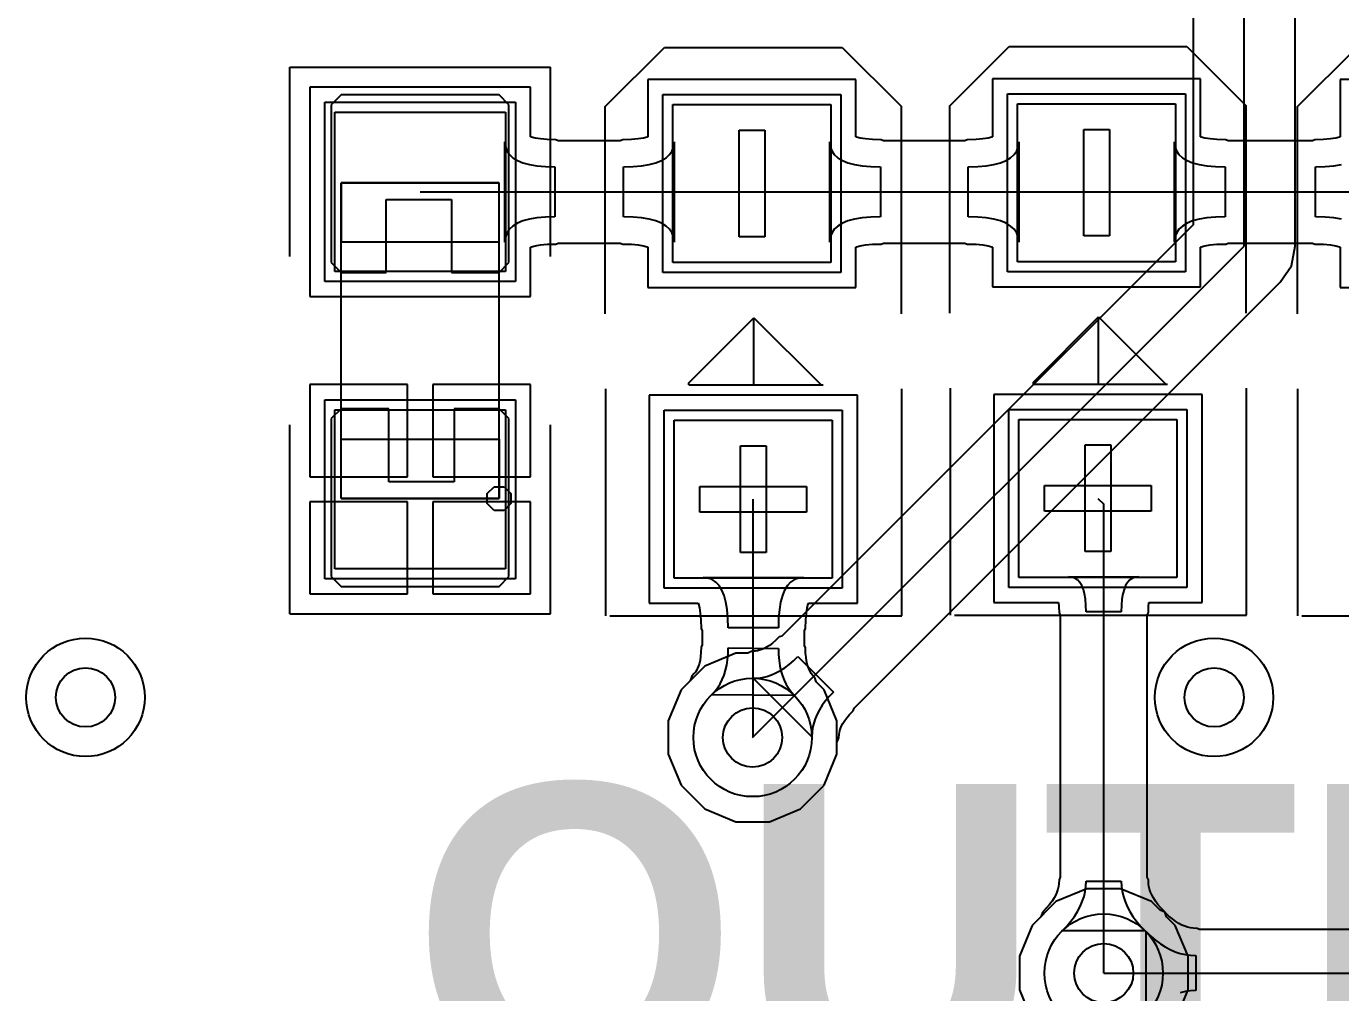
# Model space of a CAD drawing. Extents: x -53 to 82, y -68 to 38.
# Drawn here: x 11.64 to 18.29, y 8.28 to 13.18 of the extents above; entities that cross this region are included whole.
import ezdxf

# ---------------------------------------------------------------- set-up
doc = ezdxf.new("R2010")
doc.units = 0
for name, color, linetype in [('BOTTOM_LAYER', 5, 'CONTINUOUS'), ('MECHANICAL_15', 56, 'CONTINUOUS'), ('TOP_LAYER', 1, 'CONTINUOUS'), ('TOP_OVERLAY', 2, 'CONTINUOUS'), ('TOP_PASTE', 8, 'CONTINUOUS'), ('TOP_SOLDER', 216, 'CONTINUOUS')]:
    doc.layers.add(name, color=color, linetype=linetype)
doc.styles.add('ARIAL_BOLD', font='', dxfattribs={"height": 0.2})
doc.styles.get('ARIAL_BOLD').set_extended_font_data('Arial', bold=True)

msp = doc.modelspace()

# ---------------------------------------------------------------- linework, layer by layer
at = {"layer": 'BOTTOM_LAYER'}
for p, q in [((17.8054, 12.065), (17.8054, 15.3924)), ((17.5464, 14.9247), (17.5464, 12.1723)), ((18.0644, 12.065), (18.0644, 14.9247)), ((17.5464, 12.1723), (15.4638, 10.0896)), ((15.3162, 9.5758), (17.8054, 12.065)), ((18.0447, 11.9659), (18.0644, 12.065)), ((17.9885, 11.8819), (18.0447, 11.9659)), ((15.83, 9.7234), (17.9885, 11.8819)), ((15.4163, 10.0533), (15.4013, 10.0423)), ((15.4321, 10.0667), (15.4163, 10.0533)), ((15.4513, 10.0849), (15.4321, 10.0667)), ((15.4638, 10.0896), (15.4513, 10.0849)), ((15.2313, 10.0028), (15.0743, 9.9378)), ((15.2914, 10.0028), (15.2313, 10.0028)), ((15.314, 10.0131), (15.2914, 10.0028)), ((15.3305, 10.0138), (15.314, 10.0131)), ((15.3406, 10.0151), (15.3305, 10.0138)), ((15.3511, 10.0176), (15.3406, 10.0151)), ((15.3623, 10.0213), (15.3511, 10.0176)), ((15.3743, 10.0265), (15.3623, 10.0213)), ((15.3873, 10.0334), (15.3743, 10.0265)), ((15.4013, 10.0423), (15.3873, 10.0334)), ((15.5237, 9.9641), (15.5459, 9.9851)), ((15.5459, 9.9851), (15.7255, 9.8055)), ((15.0743, 9.9378), (14.9542, 9.8177)), ((15.4566, 9.9146), (15.4791, 9.9288)), ((15.4791, 9.9288), (15.5015, 9.9454)), ((15.5015, 9.9454), (15.5237, 9.9641)), ((15.3192, 9.8758), (15.3424, 9.8767)), ((15.6162, 9.5788), (15.3192, 9.8758)), ((15.3424, 9.8767), (15.3655, 9.8798)), ((15.3655, 9.8798), (15.3884, 9.8851)), ((15.3884, 9.8851), (15.4112, 9.8927)), ((15.4112, 9.8927), (15.434, 9.9025)), ((15.434, 9.9025), (15.4566, 9.9146)), ((14.9542, 9.8177), (14.8892, 9.6607)), ((15.7255, 9.8055), (15.7045, 9.7833)), ((15.6692, 9.7387), (15.655, 9.7162)), ((15.6858, 9.7611), (15.6692, 9.7387)), ((15.7045, 9.7833), (15.6858, 9.7611)), ((15.8253, 9.7109), (15.83, 9.7234)), ((14.8892, 9.6607), (14.8892, 9.4909)), ((15.6331, 9.6708), (15.6255, 9.648)), ((15.6429, 9.6936), (15.6331, 9.6708)), ((15.655, 9.7162), (15.6429, 9.6936)), ((15.7738, 9.6469), (15.7827, 9.6609)), ((15.7827, 9.6609), (15.7938, 9.6759)), ((15.7938, 9.6759), (15.8071, 9.6917)), ((15.8071, 9.6917), (15.8253, 9.7109)), ((15.6171, 9.602), (15.6162, 9.5788)), ((15.6202, 9.6251), (15.6171, 9.602)), ((15.6255, 9.648), (15.6202, 9.6251)), ((15.7535, 9.5736), (15.7542, 9.5901)), ((15.7542, 9.5901), (15.7555, 9.6002)), ((15.7555, 9.6002), (15.758, 9.6107)), ((15.758, 9.6107), (15.7617, 9.6219)), ((15.7617, 9.6219), (15.7669, 9.6339)), ((15.7669, 9.6339), (15.7738, 9.6469)), ((15.7432, 9.551), (15.7535, 9.5736)), ((15.7432, 9.4909), (15.7432, 9.551)), ((14.8892, 9.4909), (14.9542, 9.3339)), ((15.6782, 9.3339), (15.7432, 9.4909)), ((14.9542, 9.3339), (15.0743, 9.2138)), ((15.5581, 9.2138), (15.6782, 9.3339)), ((15.0743, 9.2138), (15.2313, 9.1488)), ((15.4011, 9.1488), (15.5581, 9.2138)), ((15.2313, 9.1488), (15.4011, 9.1488)), ((17.0093, 8.809), (16.8523, 8.744)), ((17.1791, 8.809), (17.0093, 8.809)), ((17.3361, 8.744), (17.1791, 8.809)), ((16.8523, 8.744), (16.7322, 8.6239)), ((17.3795, 8.7005), (17.3361, 8.744)), ((17.4038, 8.691), (17.3795, 8.7005)), ((17.4247, 8.6709), (17.4038, 8.691)), ((17.4421, 8.6561), (17.4247, 8.6709)), ((17.4589, 8.6436), (17.4421, 8.6561)), ((16.7322, 8.6239), (16.6672, 8.4669)), ((17.3084, 8.172), (17.3084, 8.592)), ((17.3084, 8.592), (17.3323, 8.569)), ((17.475, 8.6334), (17.4589, 8.6436)), ((17.4903, 8.6252), (17.475, 8.6334)), ((17.505, 8.6189), (17.4903, 8.6252)), ((17.5192, 8.6143), (17.505, 8.6189)), ((17.5329, 8.6111), (17.5192, 8.6143)), ((17.5467, 8.6091), (17.5329, 8.6111)), ((17.567, 8.6082), (17.5467, 8.6091)), ((17.58, 8.6021), (17.567, 8.6082)), ((18.4782, 8.6021), (17.58, 8.6021)), ((17.3323, 8.569), (17.3565, 8.5484)), ((17.3565, 8.5484), (17.381, 8.5302)), ((17.381, 8.5302), (17.4058, 8.5145)), ((16.6672, 8.4669), (16.6672, 8.2971)), ((17.4058, 8.5145), (17.4309, 8.5012)), ((17.4309, 8.5012), (17.4562, 8.4903)), ((17.4562, 8.4903), (17.4819, 8.4818)), ((17.4819, 8.4818), (17.5079, 8.4757)), ((17.5079, 8.4757), (17.5342, 8.4721)), ((17.5342, 8.4721), (17.5607, 8.4709)), ((17.5607, 8.4709), (17.5607, 8.2931)), ((17.0942, 8.382), (23.3934, 8.382)), ((16.6672, 8.2971), (16.7322, 8.1401)), ((17.5079, 8.2883), (17.4819, 8.2822)), ((17.5342, 8.2919), (17.5079, 8.2883)), ((17.5607, 8.2931), (17.5342, 8.2919))]:
    msp.add_line(p, q, dxfattribs=at)
for centre, radius in [((11.938, 9.779), 0.3), ((17.653, 9.779), 0.3), ((11.938, 9.779), 0.15), ((17.653, 9.779), 0.15), ((15.3162, 9.5758), 0.3), ((15.3162, 9.5758), 0.15), ((17.0942, 8.382), 0.3), ((17.0942, 8.382), 0.15)]:
    msp.add_circle(centre, radius, dxfattribs=at)
at = {"layer": 'MECHANICAL_15'}
for p, q in [((15.2477, 12.6524), (15.3777, 12.6524)), ((15.2477, 12.1124), (15.2477, 12.6524)), ((15.3777, 12.6524), (15.3777, 12.1124)), ((16.993, 12.6564), (17.123, 12.6564)), ((16.993, 12.1164), (16.993, 12.6564)), ((17.123, 12.6564), (17.123, 12.1164)), ((13.2325, 12.3864), (14.0325, 12.3864)), ((13.2325, 10.7864), (13.2325, 12.3864)), ((14.0325, 12.3864), (13.2325, 12.3864)), ((13.2325, 12.3864), (13.2325, 12.0864)), ((14.0325, 10.7864), (14.0325, 12.3864)), ((14.0325, 12.3864), (14.0325, 12.3864)), ((14.0325, 12.0864), (14.0325, 12.3864)), ((17.123, 12.1164), (16.993, 12.1164)), ((13.2325, 12.0864), (14.0325, 12.0864)), ((15.3777, 12.1124), (15.2477, 12.1124)), ((13.2325, 10.7864), (13.2325, 11.0864)), ((13.2325, 11.0864), (14.0325, 11.0864)), ((14.0325, 11.0864), (14.0325, 10.7864)), ((15.2546, 11.0535), (15.3846, 11.0535)), ((15.2546, 10.5135), (15.2546, 11.0535)), ((15.3846, 11.0535), (15.3846, 10.5135)), ((16.9998, 11.0575), (17.1298, 11.0575)), ((16.9998, 10.5175), (16.9998, 11.0575)), ((17.1298, 11.0575), (17.1298, 10.5175)), ((16.7944, 10.7219), (16.7944, 10.8518)), ((16.7944, 10.8518), (17.3344, 10.8518)), ((17.3344, 10.8518), (17.3344, 10.7219)), ((13.2325, 10.7864), (14.0325, 10.7864)), ((14.0325, 10.7864), (13.2325, 10.7864)), ((13.9726, 10.8111), (14.0077, 10.8463)), ((13.9726, 10.7614), (13.9726, 10.8111)), ((14.0077, 10.8463), (14.0325, 10.8463)), ((14.0325, 10.8463), (14.0325, 10.8463)), ((14.0325, 10.8463), (14.0574, 10.8463)), ((14.0325, 10.7864), (14.0325, 10.7864)), ((14.0574, 10.8463), (14.0925, 10.8111)), ((14.0925, 10.8111), (14.0925, 10.7614)), ((15.0491, 10.7179), (15.0491, 10.8478)), ((15.0491, 10.8478), (15.5891, 10.8478)), ((15.5891, 10.8478), (15.5891, 10.7179)), ((14.0077, 10.7263), (13.9726, 10.7614)), ((14.0325, 10.7263), (14.0077, 10.7263)), ((14.0574, 10.7263), (14.0325, 10.7263)), ((14.0925, 10.7614), (14.0574, 10.7263)), ((15.5891, 10.7179), (15.0491, 10.7179)), ((17.3344, 10.7219), (16.7944, 10.7219)), ((17.1298, 10.5175), (16.9998, 10.5175)), ((15.3846, 10.5135), (15.2546, 10.5135))]:
    msp.add_line(p, q, dxfattribs=at)
at = {"layer": 'TOP_LAYER'}
for p, q in [((14.1915, 12.87), (13.0735, 12.87)), ((13.0735, 12.87), (13.0735, 11.8095)), ((14.1915, 12.6204), (14.1915, 12.87)), ((15.8397, 12.9089), (14.7857, 12.9089)), ((14.7857, 12.9089), (14.7857, 12.6189)), ((15.8397, 12.6189), (15.8397, 12.9089)), ((17.585, 12.9129), (16.531, 12.9129)), ((16.531, 12.9129), (16.531, 12.6189)), ((17.585, 12.6189), (17.585, 12.9129)), ((19.3449, 12.9089), (18.2909, 12.9089)), ((18.2909, 12.9089), (18.2909, 12.6189)), ((14.9127, 12.7819), (15.7127, 12.7819)), ((14.9127, 11.9819), (14.9127, 12.7819)), ((15.7127, 12.7819), (15.7127, 11.9819)), ((16.658, 12.7859), (17.458, 12.7859)), ((16.658, 11.9859), (16.658, 12.7859)), ((17.458, 12.7859), (17.458, 11.9859)), ((13.2005, 11.9365), (13.2005, 12.743)), ((13.2005, 12.743), (14.0645, 12.743)), ((14.0645, 12.743), (14.0645, 11.9365)), ((14.0614, 12.0858), (14.0614, 12.5938)), ((14.0614, 12.5938), (14.064, 12.5696)), ((14.1919, 12.6196), (14.1915, 12.6204)), ((14.197, 12.6176), (14.1919, 12.6196)), ((14.2151, 12.6127), (14.197, 12.6176)), ((14.2414, 12.6083), (14.2151, 12.6127)), ((14.2751, 12.6053), (14.2414, 12.6083)), ((14.3191, 12.6042), (14.2751, 12.6053)), ((14.3313, 12.5987), (14.3191, 12.6042)), ((14.6459, 12.5987), (14.3313, 12.5987)), ((14.6582, 12.6042), (14.6459, 12.5987)), ((14.7028, 12.6053), (14.6582, 12.6042)), ((14.7371, 12.6083), (14.7028, 12.6053)), ((14.7639, 12.6127), (14.7371, 12.6083)), ((14.7827, 12.6177), (14.7639, 12.6127)), ((14.7857, 12.6189), (14.7827, 12.6177)), ((14.9162, 12.5696), (14.9188, 12.5938)), ((14.9188, 12.5938), (14.9188, 12.0858)), ((15.7066, 12.0858), (15.7066, 12.5938)), ((15.7066, 12.5938), (15.7092, 12.5696)), ((15.8427, 12.6177), (15.8397, 12.6189)), ((15.8615, 12.6127), (15.8427, 12.6177)), ((15.8883, 12.6083), (15.8615, 12.6127)), ((15.9225, 12.6053), (15.8883, 12.6083)), ((15.9672, 12.6042), (15.9225, 12.6053)), ((15.9794, 12.5987), (15.9672, 12.6042)), ((16.3912, 12.5987), (15.9794, 12.5987)), ((16.4035, 12.6042), (16.3912, 12.5987)), ((16.4481, 12.6053), (16.4035, 12.6042)), ((16.4824, 12.6083), (16.4481, 12.6053)), ((16.5092, 12.6127), (16.4824, 12.6083)), ((16.528, 12.6177), (16.5092, 12.6127)), ((16.531, 12.6189), (16.528, 12.6177)), ((16.6615, 12.5696), (16.6641, 12.5938)), ((16.6641, 12.5938), (16.6641, 12.0858)), ((17.4519, 12.0858), (17.4519, 12.5938)), ((17.4519, 12.5938), (17.4545, 12.5696)), ((17.588, 12.6177), (17.585, 12.6189)), ((17.6067, 12.6127), (17.588, 12.6177)), ((17.6336, 12.6083), (17.6067, 12.6127)), ((17.6678, 12.6053), (17.6336, 12.6083)), ((17.7125, 12.6042), (17.6678, 12.6053)), ((17.7247, 12.5987), (17.7125, 12.6042)), ((18.1511, 12.5987), (17.7247, 12.5987)), ((18.1634, 12.6042), (18.1511, 12.5987)), ((18.208, 12.6053), (18.1634, 12.6042)), ((18.2423, 12.6083), (18.208, 12.6053)), ((18.2691, 12.6127), (18.2423, 12.6083)), ((18.2879, 12.6177), (18.2691, 12.6127)), ((18.2909, 12.6189), (18.2879, 12.6177)), ((14.064, 12.5696), (14.0716, 12.548)), ((14.0716, 12.548), (14.0843, 12.529)), ((14.0843, 12.529), (14.1021, 12.5125)), ((14.8777, 12.5125), (14.8957, 12.529)), ((14.8957, 12.529), (14.9085, 12.548)), ((14.9085, 12.548), (14.9162, 12.5696)), ((15.7092, 12.5696), (15.7169, 12.548)), ((15.7169, 12.548), (15.7297, 12.529)), ((15.7297, 12.529), (15.7477, 12.5125)), ((16.6229, 12.5125), (16.6409, 12.529)), ((16.6409, 12.529), (16.6538, 12.548)), ((16.6538, 12.548), (16.6615, 12.5696)), ((17.4545, 12.5696), (17.4622, 12.548)), ((17.4622, 12.548), (17.475, 12.529)), ((17.475, 12.529), (17.493, 12.5125)), ((14.1021, 12.5125), (14.1249, 12.4985)), ((14.1249, 12.4985), (14.1529, 12.4871)), ((14.1529, 12.4871), (14.1859, 12.4782)), ((14.1859, 12.4782), (14.224, 12.4718)), ((14.224, 12.4718), (14.2672, 12.468)), ((14.2672, 12.468), (14.3154, 12.4668)), ((14.3154, 12.4668), (14.3154, 12.2128)), ((14.6617, 12.4668), (14.7106, 12.468)), ((14.6617, 12.2128), (14.6617, 12.4668)), ((14.7106, 12.468), (14.7543, 12.4718)), ((14.7543, 12.4718), (14.7928, 12.4782)), ((14.7928, 12.4782), (14.8263, 12.4871)), ((14.8263, 12.4871), (14.8545, 12.4985)), ((14.8545, 12.4985), (14.8777, 12.5125)), ((15.7477, 12.5125), (15.7709, 12.4985)), ((15.7709, 12.4985), (15.7991, 12.4871)), ((15.7991, 12.4871), (15.8326, 12.4782)), ((15.8326, 12.4782), (15.8711, 12.4718)), ((15.8711, 12.4718), (15.9148, 12.468)), ((15.9148, 12.468), (15.9636, 12.4668)), ((15.9636, 12.4668), (15.9636, 12.2128)), ((16.407, 12.4668), (16.4559, 12.468)), ((16.407, 12.2128), (16.407, 12.4668)), ((16.4559, 12.468), (16.4996, 12.4718)), ((16.4996, 12.4718), (16.5381, 12.4782)), ((16.5381, 12.4782), (16.5715, 12.4871)), ((16.5715, 12.4871), (16.5998, 12.4985)), ((16.5998, 12.4985), (16.6229, 12.5125)), ((17.493, 12.5125), (17.5161, 12.4985)), ((17.5161, 12.4985), (17.5444, 12.4871)), ((17.5444, 12.4871), (17.5778, 12.4782)), ((17.5778, 12.4782), (17.6164, 12.4718)), ((17.6164, 12.4718), (17.6601, 12.468)), ((17.6601, 12.468), (17.7089, 12.4668)), ((17.7089, 12.4668), (17.7089, 12.2128)), ((18.1669, 12.4668), (18.2158, 12.468)), ((18.1669, 12.2128), (18.1669, 12.4668)), ((18.2158, 12.468), (18.2595, 12.4718)), ((18.2595, 12.4718), (18.298, 12.4782)), ((13.6325, 12.3398), (20.5284, 12.3398)), ((14.1529, 12.1924), (14.1249, 12.181)), ((14.1859, 12.2013), (14.1529, 12.1924)), ((14.224, 12.2077), (14.1859, 12.2013)), ((14.2672, 12.2115), (14.224, 12.2077)), ((14.3154, 12.2128), (14.2672, 12.2115)), ((14.7106, 12.2115), (14.6617, 12.2128)), ((14.7543, 12.2077), (14.7106, 12.2115)), ((14.7928, 12.2013), (14.7543, 12.2077)), ((14.8263, 12.1924), (14.7928, 12.2013)), ((14.8545, 12.181), (14.8263, 12.1924)), ((15.7991, 12.1924), (15.7709, 12.181)), ((15.8326, 12.2013), (15.7991, 12.1924)), ((15.8711, 12.2077), (15.8326, 12.2013)), ((15.9148, 12.2115), (15.8711, 12.2077)), ((15.9636, 12.2128), (15.9148, 12.2115)), ((16.4559, 12.2115), (16.407, 12.2128)), ((16.4996, 12.2077), (16.4559, 12.2115)), ((16.5381, 12.2013), (16.4996, 12.2077)), ((16.5715, 12.1924), (16.5381, 12.2013)), ((16.5998, 12.181), (16.5715, 12.1924)), ((17.5444, 12.1924), (17.5161, 12.181)), ((17.5778, 12.2013), (17.5444, 12.1924)), ((17.6164, 12.2077), (17.5778, 12.2013)), ((17.6601, 12.2115), (17.6164, 12.2077)), ((17.7089, 12.2128), (17.6601, 12.2115)), ((18.2158, 12.2115), (18.1669, 12.2128)), ((18.2595, 12.2077), (18.2158, 12.2115)), ((18.298, 12.2013), (18.2595, 12.2077)), ((14.0716, 12.1315), (14.064, 12.1099)), ((14.0843, 12.1505), (14.0716, 12.1315)), ((14.1021, 12.167), (14.0843, 12.1505)), ((14.1249, 12.181), (14.1021, 12.167)), ((14.8777, 12.167), (14.8545, 12.181)), ((14.8957, 12.1505), (14.8777, 12.167)), ((14.9085, 12.1315), (14.8957, 12.1505)), ((14.9162, 12.1099), (14.9085, 12.1315)), ((15.7169, 12.1315), (15.7092, 12.1099)), ((15.7297, 12.1505), (15.7169, 12.1315)), ((15.7477, 12.167), (15.7297, 12.1505)), ((15.7709, 12.181), (15.7477, 12.167)), ((16.6229, 12.167), (16.5998, 12.181)), ((16.6409, 12.1505), (16.6229, 12.167)), ((16.6538, 12.1315), (16.6409, 12.1505)), ((16.6615, 12.1099), (16.6538, 12.1315)), ((17.4622, 12.1315), (17.4545, 12.1099)), ((17.475, 12.1505), (17.4622, 12.1315)), ((17.493, 12.167), (17.475, 12.1505)), ((17.5161, 12.181), (17.493, 12.167)), ((14.064, 12.1099), (14.0614, 12.0858)), ((14.1915, 12.0591), (14.1919, 12.0599)), ((14.1915, 11.8095), (14.1915, 12.0591)), ((14.1919, 12.0599), (14.197, 12.0619)), ((14.197, 12.0619), (14.2151, 12.0668)), ((14.2151, 12.0668), (14.2414, 12.0712)), ((14.2414, 12.0712), (14.2751, 12.0742)), ((14.2751, 12.0742), (14.3191, 12.0753)), ((14.3191, 12.0753), (14.3313, 12.0808)), ((14.3313, 12.0808), (14.6459, 12.0808)), ((14.6459, 12.0808), (14.6582, 12.0753)), ((14.6582, 12.0753), (14.7028, 12.0742)), ((14.7028, 12.0742), (14.7371, 12.0712)), ((14.7371, 12.0712), (14.7639, 12.0668)), ((14.7639, 12.0668), (14.7827, 12.0618)), ((14.7827, 12.0618), (14.7857, 12.0606)), ((14.7857, 12.0606), (14.7857, 11.8549)), ((14.9188, 12.0858), (14.9162, 12.1099)), ((15.7092, 12.1099), (15.7066, 12.0858)), ((15.8397, 12.0606), (15.8427, 12.0618)), ((15.8397, 11.8549), (15.8397, 12.0606)), ((15.8427, 12.0618), (15.8615, 12.0668)), ((15.8615, 12.0668), (15.8883, 12.0712)), ((15.8883, 12.0712), (15.9225, 12.0742)), ((15.9225, 12.0742), (15.9672, 12.0753)), ((15.9672, 12.0753), (15.9795, 12.0808)), ((15.9795, 12.0808), (16.3912, 12.0808)), ((16.3912, 12.0808), (16.4035, 12.0753)), ((16.4035, 12.0753), (16.4481, 12.0742)), ((16.4481, 12.0742), (16.4824, 12.0712)), ((16.4824, 12.0712), (16.5092, 12.0668)), ((16.5092, 12.0668), (16.5279, 12.0618)), ((16.5279, 12.0618), (16.531, 12.0606)), ((16.531, 12.0606), (16.531, 11.8589)), ((16.6641, 12.0858), (16.6615, 12.1099)), ((17.4545, 12.1099), (17.4519, 12.0858)), ((17.585, 12.0606), (17.588, 12.0618)), ((17.585, 11.8589), (17.585, 12.0606)), ((17.588, 12.0618), (17.6067, 12.0668)), ((17.6067, 12.0668), (17.6336, 12.0712)), ((17.6336, 12.0712), (17.6678, 12.0742)), ((17.6678, 12.0742), (17.7125, 12.0753)), ((17.7125, 12.0753), (17.7247, 12.0808)), ((17.7247, 12.0808), (18.1511, 12.0808)), ((18.1511, 12.0808), (18.1634, 12.0753)), ((18.1634, 12.0753), (18.208, 12.0742)), ((18.208, 12.0742), (18.2423, 12.0712)), ((18.2423, 12.0712), (18.2691, 12.0668)), ((18.2691, 12.0668), (18.2879, 12.0618)), ((18.2879, 12.0618), (18.2909, 12.0606)), ((18.2909, 12.0606), (18.2909, 11.8549)), ((15.7127, 11.9819), (14.9127, 11.9819)), ((17.458, 11.9859), (16.658, 11.9859)), ((14.0645, 11.9365), (13.2005, 11.9365)), ((14.7857, 11.8549), (15.8397, 11.8549)), ((16.531, 11.8589), (17.585, 11.8589)), ((18.2909, 11.8549), (19.3449, 11.8549)), ((13.0735, 11.8095), (14.1915, 11.8095)), ((13.569, 11.3633), (13.0735, 11.3633)), ((13.0735, 11.3633), (13.0735, 10.8965)), ((13.569, 10.8965), (13.569, 11.3633)), ((14.1915, 11.3633), (13.696, 11.3633)), ((13.696, 11.3633), (13.696, 10.8965)), ((14.1915, 10.8965), (14.1915, 11.3633)), ((15.8467, 11.3099), (14.7927, 11.3099)), ((14.7927, 11.3099), (14.7927, 10.2559)), ((15.8467, 10.2559), (15.8467, 11.3099)), ((17.592, 11.3139), (16.538, 11.3139)), ((16.538, 11.3139), (16.538, 10.2599)), ((17.592, 10.2599), (17.592, 11.3139)), ((13.2005, 10.4298), (13.2005, 11.2363)), ((13.2005, 11.2363), (14.0645, 11.2363)), ((14.0645, 11.2363), (14.0645, 10.4298)), ((14.9197, 11.1829), (15.7197, 11.1829)), ((14.9197, 10.3829), (14.9197, 11.1829)), ((15.7197, 11.1829), (15.7197, 10.3829)), ((16.665, 11.1869), (17.465, 11.1869)), ((16.665, 10.3869), (16.665, 11.1869)), ((17.465, 11.1869), (17.465, 10.3869)), ((13.0735, 10.8965), (13.569, 10.8965)), ((13.696, 10.8965), (14.1915, 10.8965)), ((17.065, 10.7869), (17.0942, 10.7577)), ((13.569, 10.7695), (13.0735, 10.7695)), ((13.0735, 10.7695), (13.0735, 10.3028)), ((13.569, 10.3028), (13.569, 10.7695)), ((14.1915, 10.7695), (13.696, 10.7695)), ((13.696, 10.7695), (13.696, 10.3028)), ((14.1915, 10.3028), (14.1915, 10.7695)), ((15.3197, 9.5793), (15.3197, 10.7829)), ((17.0942, 8.382), (17.0942, 10.7577)), ((14.0645, 10.4298), (13.2005, 10.4298)), ((15.0898, 10.3834), (15.0657, 10.386)), ((15.0657, 10.386), (15.5737, 10.386)), ((15.5737, 10.386), (15.5496, 10.3834)), ((17.465, 10.3869), (16.665, 10.3869)), ((16.9333, 10.3882), (16.9164, 10.39)), ((16.9164, 10.39), (17.272, 10.39)), ((16.9484, 10.3828), (16.9333, 10.3882)), ((17.2551, 10.3882), (17.24, 10.3828)), ((17.272, 10.39), (17.2551, 10.3882)), ((15.7197, 10.3829), (14.9197, 10.3829)), ((15.1114, 10.3758), (15.0898, 10.3834)), ((15.1305, 10.3631), (15.1114, 10.3758)), ((15.147, 10.3453), (15.1305, 10.3631)), ((15.161, 10.3225), (15.147, 10.3453)), ((15.1724, 10.2945), (15.161, 10.3225)), ((15.4785, 10.3225), (15.467, 10.2945)), ((15.4924, 10.3453), (15.4785, 10.3225)), ((15.5089, 10.3631), (15.4924, 10.3453)), ((15.528, 10.3758), (15.5089, 10.3631)), ((15.5496, 10.3834), (15.528, 10.3758)), ((16.9617, 10.374), (16.9484, 10.3828)), ((16.9733, 10.3615), (16.9617, 10.374)), ((16.9831, 10.3455), (16.9733, 10.3615)), ((16.9911, 10.326), (16.9831, 10.3455)), ((16.9973, 10.3028), (16.9911, 10.326)), ((17.1973, 10.326), (17.1911, 10.3028)), ((17.2053, 10.3455), (17.1973, 10.326)), ((17.2151, 10.3615), (17.2053, 10.3455)), ((17.2267, 10.374), (17.2151, 10.3615)), ((17.24, 10.3828), (17.2267, 10.374)), ((13.0735, 10.3028), (13.569, 10.3028)), ((13.696, 10.3028), (14.1915, 10.3028)), ((14.7927, 10.2559), (15.0391, 10.2559)), ((15.0391, 10.2559), (15.0398, 10.2555)), ((15.0398, 10.2555), (15.0419, 10.2505)), ((15.1813, 10.2615), (15.1724, 10.2945)), ((15.1876, 10.2234), (15.1813, 10.2615)), ((15.4581, 10.2615), (15.4518, 10.2234)), ((15.467, 10.2945), (15.4581, 10.2615)), ((15.5975, 10.2505), (15.5996, 10.2555)), ((15.5996, 10.2555), (15.6004, 10.2559)), ((15.6004, 10.2559), (15.8467, 10.2559)), ((16.538, 10.2599), (16.8651, 10.2599)), ((16.8651, 10.2599), (16.8653, 10.2588)), ((16.8653, 10.2588), (16.8671, 10.2381)), ((17.0017, 10.2762), (16.9973, 10.3028)), ((17.0044, 10.2459), (17.0017, 10.2762)), ((17.1867, 10.2762), (17.184, 10.2459)), ((17.1911, 10.3028), (17.1867, 10.2762)), ((17.3213, 10.2381), (17.3231, 10.2588)), ((17.3231, 10.2588), (17.3233, 10.2599)), ((17.3233, 10.2599), (17.592, 10.2599)), ((15.0419, 10.2505), (15.0468, 10.2323)), ((15.0468, 10.2323), (15.0512, 10.2061)), ((15.0512, 10.2061), (15.0541, 10.1723)), ((15.1914, 10.1802), (15.1876, 10.2234)), ((15.4518, 10.2234), (15.448, 10.1802)), ((15.5853, 10.1723), (15.5883, 10.2061)), ((15.5883, 10.2061), (15.5926, 10.2323)), ((15.5926, 10.2323), (15.5975, 10.2505)), ((16.8671, 10.2381), (16.8679, 10.2085)), ((16.8679, 10.2085), (16.8741, 10.1946)), ((16.8741, 10.1946), (16.8741, 8.8678)), ((17.0053, 10.2122), (17.0044, 10.2459)), ((17.1831, 10.2122), (17.0053, 10.2122)), ((17.184, 10.2459), (17.1831, 10.2122)), ((17.3143, 10.1946), (17.3205, 10.2085)), ((17.3143, 8.8678), (17.3143, 10.1946)), ((17.3205, 10.2085), (17.3213, 10.2381)), ((15.0541, 10.1723), (15.0553, 10.1284)), ((15.0553, 10.1284), (15.0607, 10.1161)), ((15.1927, 10.132), (15.1914, 10.1802)), ((15.4467, 10.132), (15.1927, 10.132)), ((15.448, 10.1802), (15.4467, 10.132)), ((15.5787, 10.1161), (15.5841, 10.1284)), ((15.5841, 10.1284), (15.5853, 10.1723)), ((15.0607, 10.1161), (15.0607, 10.0452)), ((15.5787, 10.0418), (15.5787, 10.1161)), ((15.0528, 9.9861), (15.05, 9.9679)), ((15.0546, 10.0066), (15.0528, 9.9861)), ((15.0553, 10.033), (15.0546, 10.0066)), ((15.0607, 10.0452), (15.0553, 10.033)), ((15.1893, 9.9697), (15.1919, 9.9987)), ((15.1919, 9.9987), (15.1927, 10.0292)), ((15.1927, 10.0292), (15.4467, 10.0259)), ((15.4467, 10.0259), (15.4475, 9.9954)), ((15.4475, 9.9954), (15.45, 9.9664)), ((15.5841, 10.0296), (15.5787, 10.0418)), ((15.5848, 10.0031), (15.5841, 10.0296)), ((15.5866, 9.9824), (15.5848, 10.0031)), ((15.0373, 9.926), (15.032, 9.9157)), ((15.0421, 9.938), (15.0373, 9.926)), ((15.0464, 9.9518), (15.0421, 9.938)), ((15.05, 9.9679), (15.0464, 9.9518)), ((15.1793, 9.9163), (15.1851, 9.9423)), ((15.1851, 9.9423), (15.1893, 9.9697)), ((15.45, 9.9664), (15.4541, 9.9389)), ((15.4541, 9.9389), (15.4598, 9.9129)), ((15.5894, 9.9638), (15.5866, 9.9824)), ((15.593, 9.9475), (15.5894, 9.9638)), ((15.5973, 9.9331), (15.593, 9.9475)), ((15.6021, 9.9207), (15.5973, 9.9331)), ((15.6074, 9.9099), (15.6021, 9.9207)), ((14.9998, 9.8633), (14.9542, 9.8177)), ((15.0089, 9.887), (14.9998, 9.8633)), ((15.0203, 9.899), (15.0089, 9.887)), ((15.0264, 9.9069), (15.0203, 9.899)), ((15.032, 9.9157), (15.0264, 9.9069)), ((15.1516, 9.8476), (15.1625, 9.869)), ((15.1625, 9.869), (15.1717, 9.8919)), ((15.1717, 9.8919), (15.1793, 9.9163)), ((15.4598, 9.9129), (15.4672, 9.8883)), ((15.4672, 9.8883), (15.4762, 9.8652)), ((15.4762, 9.8652), (15.4869, 9.8436)), ((15.6132, 9.9005), (15.6074, 9.9099)), ((15.6194, 9.8922), (15.6132, 9.9005)), ((15.6305, 9.8799), (15.6194, 9.8922)), ((15.6387, 9.8572), (15.6305, 9.8799)), ((15.6782, 9.8177), (15.6387, 9.8572)), ((14.9542, 9.8177), (14.8892, 9.6607)), ((15.1087, 9.7925), (15.1247, 9.8093)), ((15.5287, 9.7876), (15.1087, 9.7925)), ((15.1247, 9.8093), (15.139, 9.8277)), ((15.139, 9.8277), (15.1516, 9.8476)), ((15.4869, 9.8436), (15.4992, 9.8234)), ((15.4992, 9.8234), (15.5131, 9.8048)), ((15.5131, 9.8048), (15.5287, 9.7876)), ((15.7432, 9.6607), (15.6782, 9.8177)), ((14.8892, 9.6607), (14.8892, 9.4909)), ((15.7432, 9.4909), (15.7432, 9.6607)), ((15.3162, 9.5758), (15.3197, 9.5793)), ((14.8892, 9.4909), (14.9542, 9.3339)), ((15.6782, 9.3339), (15.7432, 9.4909)), ((14.9542, 9.3339), (15.0743, 9.2138)), ((15.5581, 9.2138), (15.6782, 9.3339)), ((15.0743, 9.2138), (15.2313, 9.1488)), ((15.4011, 9.1488), (15.5581, 9.2138)), ((15.2313, 9.1488), (15.4011, 9.1488)), ((16.868, 8.8548), (16.8671, 8.8345)), ((16.8741, 8.8678), (16.868, 8.8548)), ((17.3204, 8.8548), (17.3143, 8.8678)), ((17.3213, 8.8345), (17.3204, 8.8548)), ((16.8573, 8.7928), (16.851, 8.7781)), ((16.8619, 8.807), (16.8573, 8.7928)), ((16.8651, 8.8207), (16.8619, 8.807)), ((16.8671, 8.8345), (16.8651, 8.8207)), ((16.9944, 8.7697), (17.0005, 8.7957)), ((17.0005, 8.7957), (17.0041, 8.822)), ((17.0041, 8.822), (17.0053, 8.8485)), ((17.0053, 8.8485), (17.1831, 8.8485)), ((17.1831, 8.8485), (17.1843, 8.822)), ((17.1843, 8.822), (17.1879, 8.7957)), ((17.1879, 8.7957), (17.194, 8.7697)), ((17.3233, 8.8207), (17.3213, 8.8345)), ((17.3265, 8.807), (17.3233, 8.8207)), ((17.3311, 8.7928), (17.3265, 8.807)), ((17.3374, 8.7781), (17.3311, 8.7928)), ((16.8201, 8.7299), (16.8053, 8.7125)), ((16.8326, 8.7467), (16.8201, 8.7299)), ((16.8428, 8.7628), (16.8326, 8.7467)), ((16.851, 8.7781), (16.8428, 8.7628)), ((16.975, 8.7187), (16.9859, 8.744)), ((16.9859, 8.744), (16.9944, 8.7697)), ((17.194, 8.7697), (17.2025, 8.744)), ((17.2025, 8.744), (17.2134, 8.7187)), ((17.3456, 8.7628), (17.3374, 8.7781)), ((17.3558, 8.7467), (17.3456, 8.7628)), ((17.3683, 8.7299), (17.3558, 8.7467)), ((17.3831, 8.7125), (17.3683, 8.7299)), ((16.7757, 8.6673), (16.7322, 8.6239)), ((16.7852, 8.6916), (16.7757, 8.6673)), ((16.8053, 8.7125), (16.7852, 8.6916)), ((16.9278, 8.6443), (16.946, 8.6688)), ((16.946, 8.6688), (16.9617, 8.6936)), ((16.9617, 8.6936), (16.975, 8.7187)), ((17.2134, 8.7187), (17.2267, 8.6936)), ((17.2267, 8.6936), (17.2424, 8.6688)), ((17.2424, 8.6688), (17.2606, 8.6443)), ((17.4032, 8.6916), (17.3831, 8.7125)), ((17.4127, 8.6673), (17.4032, 8.6916)), ((17.4562, 8.6239), (17.4127, 8.6673)), ((16.7322, 8.6239), (16.6672, 8.4669)), ((16.8842, 8.5962), (16.9072, 8.6201)), ((17.3042, 8.5962), (16.8842, 8.5962)), ((16.9072, 8.6201), (16.9278, 8.6443)), ((17.2606, 8.6443), (17.2812, 8.6201)), ((17.2812, 8.6201), (17.3042, 8.5962)), ((17.5212, 8.4669), (17.4562, 8.6239)), ((16.6672, 8.4669), (16.6672, 8.2971)), ((17.5212, 8.2971), (17.5212, 8.4669)), ((16.6672, 8.2971), (16.7322, 8.1401)), ((17.4562, 8.1401), (17.5212, 8.2971))]:
    msp.add_line(p, q, dxfattribs=at)
for centre, radius in [((11.938, 9.779), 0.3), ((17.653, 9.779), 0.3), ((11.938, 9.779), 0.15), ((17.653, 9.779), 0.15), ((15.3162, 9.5758), 0.3), ((15.3162, 9.5758), 0.15), ((17.0942, 8.382), 0.3), ((17.0942, 8.382), 0.15)]:
    msp.add_circle(centre, radius, dxfattribs=at)
at = {"layer": 'TOP_OVERLAY'}
for p, q in [((14.5703, 12.7721), (14.8704, 13.072)), ((14.8704, 13.072), (14.9704, 13.072)), ((14.9704, 13.072), (15.6704, 13.072)), ((15.6704, 13.072), (15.7705, 13.072)), ((15.7705, 13.072), (16.0705, 12.7721)), ((16.3156, 12.7761), (16.6157, 13.076)), ((16.6157, 13.076), (16.7157, 13.076)), ((16.7157, 13.076), (17.4156, 13.076)), ((17.4156, 13.076), (17.5158, 13.076)), ((17.5158, 13.076), (17.8157, 12.7761)), ((18.0755, 12.7721), (18.3756, 13.072)), ((12.9719, 12.0126), (12.9719, 12.9715)), ((12.9719, 12.9715), (14.2931, 12.9715)), ((14.2931, 12.0126), (14.2931, 12.9715)), ((14.5703, 11.722), (14.5703, 12.7721)), ((16.0705, 11.722), (16.0705, 12.7721)), ((16.3156, 11.726), (16.3156, 12.7761)), ((17.8157, 11.726), (17.8157, 12.7761)), ((18.0755, 11.722), (18.0755, 12.7721)), ((14.9927, 11.3719), (15.3227, 11.702)), ((15.3227, 11.362), (15.3227, 11.702)), ((15.3227, 11.702), (15.6627, 11.362)), ((16.738, 11.3759), (17.068, 11.706)), ((17.068, 11.366), (17.068, 11.706)), ((17.068, 11.706), (17.408, 11.366)), ((14.5726, 10.1919), (14.5726, 11.342)), ((14.9927, 11.362), (14.9927, 11.3719)), ((14.9927, 11.362), (15.6727, 11.362)), ((15.6627, 11.362), (15.6727, 11.362)), ((16.0727, 10.1919), (16.0727, 11.342)), ((16.3179, 10.1959), (16.3179, 11.346)), ((16.738, 11.366), (16.738, 11.3759)), ((16.738, 11.366), (17.418, 11.366)), ((17.408, 11.366), (17.418, 11.366)), ((17.818, 10.1959), (17.818, 11.346)), ((18.0778, 10.1919), (18.0778, 11.342)), ((12.9719, 10.2013), (12.9719, 11.1602)), ((14.2931, 10.2013), (14.2931, 11.1602)), ((12.9719, 10.2013), (14.2931, 10.2013)), ((14.5927, 10.1919), (16.0727, 10.1919)), ((16.338, 10.1959), (17.818, 10.1959)), ((18.0979, 10.1919), (19.5779, 10.1919))]:
    msp.add_line(p, q, dxfattribs=at)
at = {"layer": 'TOP_PASTE'}
for p, q in [((13.2325, 12.8314), (13.1825, 12.7814)), ((13.1825, 12.7814), (13.1825, 11.9814)), ((14.0325, 12.8314), (13.2325, 12.8314)), ((14.0825, 12.7814), (14.0325, 12.8314)), ((14.0825, 11.9814), (14.0825, 12.7814)), ((14.9127, 12.7819), (15.7127, 12.7819)), ((14.9127, 11.9819), (14.9127, 12.7819)), ((15.7127, 12.7819), (15.7127, 11.9819)), ((16.658, 12.7859), (17.458, 12.7859)), ((16.658, 11.9859), (16.658, 12.7859)), ((17.458, 12.7859), (17.458, 11.9859)), ((13.4605, 11.9314), (13.4605, 12.3014)), ((13.4605, 12.3014), (13.7905, 12.3014)), ((13.7905, 12.3014), (13.7905, 11.9314)), ((15.7127, 11.9819), (14.9127, 11.9819)), ((17.458, 11.9859), (16.658, 11.9859)), ((13.1825, 11.9814), (13.2325, 11.9314)), ((13.2325, 11.9314), (13.4605, 11.9314)), ((13.7905, 11.9314), (14.0325, 11.9314)), ((14.0325, 11.9314), (14.0825, 11.9814)), ((13.2325, 11.2414), (13.1825, 11.1914)), ((13.1825, 11.1914), (13.1825, 10.3914)), ((13.4745, 11.2414), (13.2325, 11.2414)), ((13.4745, 10.8714), (13.4745, 11.2414)), ((14.0325, 11.2414), (13.8045, 11.2414)), ((13.8045, 11.2414), (13.8045, 10.8714)), ((14.0825, 11.1914), (14.0325, 11.2414)), ((14.0825, 10.3914), (14.0825, 11.1914)), ((14.9197, 11.1829), (15.7197, 11.1829)), ((14.9197, 10.3829), (14.9197, 11.1829)), ((15.7197, 11.1829), (15.7197, 10.3829)), ((16.665, 11.1869), (17.465, 11.1869)), ((16.665, 10.3869), (16.665, 11.1869)), ((17.465, 11.1869), (17.465, 10.3869)), ((13.8045, 10.8714), (13.4745, 10.8714)), ((13.1825, 10.3914), (13.2325, 10.3414)), ((14.0325, 10.3414), (14.0825, 10.3914)), ((17.465, 10.3869), (16.665, 10.3869)), ((13.2325, 10.3414), (14.0325, 10.3414)), ((15.7197, 10.3829), (14.9197, 10.3829))]:
    msp.add_line(p, q, dxfattribs=at)
at = {"layer": 'TOP_SOLDER'}
for p, q in [((13.1497, 11.8857), (13.1497, 12.7938)), ((13.1497, 12.7938), (14.1153, 12.7938)), ((14.1153, 12.7938), (14.1153, 11.8857)), ((14.8619, 12.8327), (15.7635, 12.8327)), ((14.8619, 11.9311), (14.8619, 12.8327)), ((15.7635, 12.8327), (15.7635, 11.9311)), ((16.6072, 12.8367), (17.5088, 12.8367)), ((16.6072, 11.9351), (16.6072, 12.8367)), ((17.5088, 12.8367), (17.5088, 11.9351)), ((15.7635, 11.9311), (14.8619, 11.9311)), ((17.5088, 11.9351), (16.6072, 11.9351)), ((14.1153, 11.8857), (13.1497, 11.8857)), ((13.1497, 10.379), (13.1497, 11.2871)), ((13.1497, 11.2871), (14.1153, 11.2871)), ((14.1153, 11.2871), (14.1153, 10.379)), ((14.8689, 11.2337), (15.7705, 11.2337)), ((14.8689, 10.3321), (14.8689, 11.2337)), ((15.7705, 11.2337), (15.7705, 10.3321)), ((16.6142, 11.2377), (17.5158, 11.2377)), ((16.6142, 10.3361), (16.6142, 11.2377)), ((17.5158, 11.2377), (17.5158, 10.3361)), ((14.1153, 10.379), (13.1497, 10.379)), ((15.7705, 10.3321), (14.8689, 10.3321)), ((17.5158, 10.3361), (16.6142, 10.3361))]:
    msp.add_line(p, q, dxfattribs=at)

# ---------------------------------------------------------------- texts
at = {"layer": 'TOP_OVERLAY', "style": 'ARIAL_BOLD'}
msp.add_text('OUTPUT', height=1.524, dxfattribs=at).set_placement((13.589, 7.8161))

doc.saveas('drawing.dxf')
